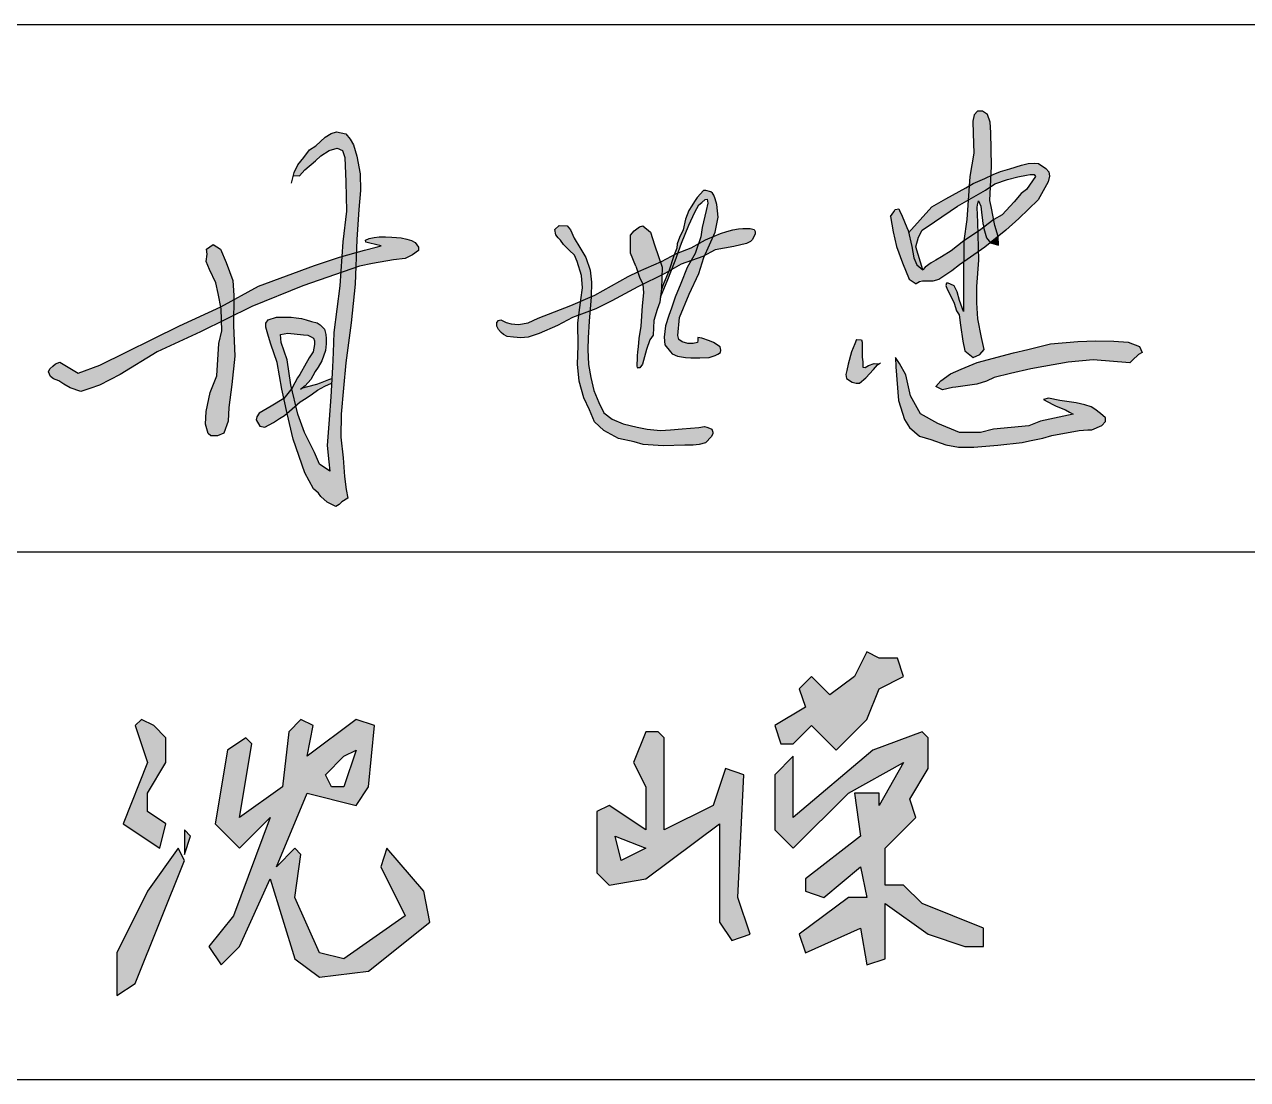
# Model space of a CAD drawing. Header units: millimetres. Extents: x 865974 to 875117, y 40174 to 44891.
# Drawn here: x 867589.59 to 867604.66, y 40213.08 to 40226.08 of the extents above; entities that cross this region are included whole.
import ezdxf

# ---------------------------------------------------------------- set-up
doc = ezdxf.new("R2010")
doc.units = ezdxf.units.MM
doc.header["$LTSCALE"] = 1000
doc.header["$MEASUREMENT"] = 0
doc.layers.add('HATCH', color=8, linetype='Continuous')

msp = doc.modelspace()

# ---------------------------------------------------------------- hatches: boundary and pattern name
at = {"linetype": 'Continuous'}
h = msp.add_hatch(color=256, dxfattribs=at)
h.paths.add_polyline_path([(867598.152, 40216.229), (867598.152, 40215.019), (867598.303, 40214.793), (867598.53, 40214.868), (867598.379, 40215.322), (867598.454, 40216.834), (867598.228, 40216.91), (867598.076, 40216.456), (867597.471, 40216.154), (867597.471, 40217.288), (867597.396, 40217.364), (867597.244, 40217.364), (867597.093, 40216.986), (867597.244, 40216.683), (867597.244, 40216.154), (867596.791, 40216.456), (867596.639, 40216.381), (867596.639, 40215.624), (867596.791, 40215.473), (867597.244, 40215.549)])
h.paths.add_polyline_path([(867597.244, 40215.927), (867596.942, 40215.776), (867596.866, 40216.078)], flags=16)
h.paths.add_polyline_path([(867599.967, 40217.515), (867600.118, 40217.893), (867600.421, 40218.044), (867600.345, 40218.271), (867600.118, 40218.271), (867599.967, 40218.347), (867599.816, 40218.044), (867599.513, 40217.818), (867599.286, 40218.044), (867599.135, 40217.893), (867599.211, 40217.666), (867598.833, 40217.439), (867598.908, 40217.213), (867599.059, 40217.213), (867599.286, 40217.439), (867599.589, 40217.137)])
h.paths.add_polyline_path([(867600.723, 40216.91), (867600.723, 40217.288), (867600.648, 40217.364), (867600.043, 40217.137), (867599.059, 40216.305), (867599.059, 40217.061), (867598.833, 40216.834), (867598.833, 40216.154), (867599.059, 40215.927), (867599.74, 40216.608), (867600.421, 40216.986), (867600.118, 40216.456), (867600.118, 40216.608), (867599.816, 40216.608), (867599.891, 40216.078), (867599.211, 40215.549), (867599.211, 40215.398), (867599.438, 40215.322), (867599.891, 40215.7), (867599.967, 40215.322), (867599.74, 40215.322), (867599.135, 40214.868), (867599.211, 40214.641), (867599.891, 40214.944), (867599.967, 40214.49), (867600.194, 40214.566), (867600.194, 40215.246), (867600.723, 40214.868), (867601.177, 40214.717), (867601.404, 40214.717), (867601.404, 40214.944), (867600.648, 40215.246), (867600.421, 40215.473), (867600.194, 40215.473), (867600.194, 40215.927), (867600.572, 40216.305), (867600.496, 40216.532)])
h = msp.add_hatch(color=256, dxfattribs=at)
h.paths.add_polyline_path([(867591.104, 40216.381), (867591.104, 40216.608), (867591.331, 40216.986), (867591.331, 40217.288), (867591.18, 40217.439), (867591.029, 40217.515), (867590.953, 40217.439), (867591.104, 40216.986), (867590.802, 40216.229), (867591.256, 40215.927), (867591.331, 40216.229)])
h.paths.add_polyline_path([(867591.634, 40216.078), (867591.558, 40216.154), (867591.558, 40215.851)])
h.paths.add_polyline_path([(867591.558, 40215.776), (867591.483, 40215.927), (867591.104, 40215.398), (867590.726, 40214.641), (867590.726, 40214.112), (867590.953, 40214.263)])
h.paths.add_polyline_path([(867593.071, 40216.608), (867593.676, 40216.456), (867593.827, 40216.683), (867593.903, 40217.439), (867593.676, 40217.515), (867593.071, 40217.061), (867593.146, 40217.439), (867592.995, 40217.515), (867592.844, 40217.364), (867592.768, 40216.683), (867592.239, 40216.305), (867592.39, 40217.213), (867592.314, 40217.288), (867592.088, 40217.137), (867591.936, 40216.229), (867592.239, 40215.927), (867592.617, 40216.305), (867592.163, 40215.095), (867591.861, 40214.717), (867592.012, 40214.49), (867592.239, 40214.717), (867592.617, 40215.549), (867592.919, 40214.566), (867593.222, 40214.339), (867593.827, 40214.414), (867594.583, 40215.019), (867594.508, 40215.398), (867594.054, 40215.927), (867593.978, 40215.7), (867594.281, 40215.095), (867593.524, 40214.566), (867593.222, 40214.641), (867592.919, 40215.322), (867592.995, 40215.851), (867592.919, 40215.927), (867592.693, 40215.7)])
h.paths.add_polyline_path([(867593.298, 40216.834), (867593.524, 40217.061), (867593.676, 40217.137), (867593.524, 40216.683), (867593.373, 40216.683)], flags=16)
at = {"layer": 'HATCH'}
for points in [[(867601.498, 40224.746), (867601.487, 40224.876), (867601.456, 40224.967), (867601.393, 40225.009), (867601.333, 40225.009), (867601.291, 40224.963), (867601.273, 40224.886), (867601.28, 40224.736), (867601.287, 40224.494), (867601.238, 40224.203), (867601.23, 40224.092), (867601.277, 40224.119), (867601.421, 40224.178), (867601.499, 40224.215), (867601.505, 40224.332)], [(867593.706, 40223.797), (867593.727, 40224.032), (867593.725, 40224.238), (867593.684, 40224.457), (867593.642, 40224.593), (867593.602, 40224.663), (867593.546, 40224.732), (867593.433, 40224.753), (867593.369, 40224.735), (867593.294, 40224.689), (867593.179, 40224.583), (867593.102, 40224.532), (867593.03, 40224.438), (867592.955, 40224.35), (867592.912, 40224.254), (867592.904, 40224.219), (867592.978, 40224.212), (867593.042, 40224.286), (867593.173, 40224.397), (867593.241, 40224.458), (867593.342, 40224.525), (867593.44, 40224.552), (867593.507, 40224.525), (867593.534, 40224.438), (867593.547, 40224.138), (867593.554, 40223.777), (867593.51, 40223.399), (867593.498, 40223.218), (867593.676, 40223.269), (867593.682, 40223.428)], [(867602.212, 40224.263), (867602.173, 40224.305), (867602.085, 40224.363), (867602.033, 40224.368), (867601.956, 40224.365), (867601.875, 40224.343), (867601.729, 40224.299), (867601.615, 40224.267), (867601.526, 40224.228), (867601.499, 40224.215), (867601.492, 40224.078), (867601.546, 40224.113), (867601.701, 40224.166), (867601.827, 40224.2), (867601.935, 40224.222), (867601.981, 40224.231), (867602.03, 40224.229), (867602.047, 40224.204), (867601.936, 40224.044), (867601.869, 40223.994), (867601.782, 40223.891), (867601.634, 40223.733), (867601.533, 40223.673), (867601.547, 40223.602), (867601.585, 40223.464), (867601.68, 40223.542), (867601.839, 40223.687), (867602.079, 40223.916), (867602.203, 40224.139), (867602.219, 40224.209)], [(867601.499, 40224.215), (867601.421, 40224.178), (867601.277, 40224.119), (867601.23, 40224.092), (867601.217, 40223.915), (867601.429, 40224.037), (867601.492, 40224.078)], [(867597.776, 40223.604), (867597.849, 40223.765), (867597.898, 40223.855), (867597.934, 40223.886), (867597.976, 40223.922), (867598.001, 40223.926), (867598.009, 40223.878), (867597.99, 40223.784), (867597.938, 40223.578), (867597.924, 40223.462), (867597.894, 40223.375), (867597.908, 40223.383), (867597.978, 40223.423), (867598.075, 40223.464), (867598.099, 40223.517), (867598.136, 40223.702), (867598.12, 40223.858), (867598.101, 40223.93), (867598.084, 40223.974), (867598.066, 40224), (867598.046, 40224.015), (867597.985, 40224.032), (867597.954, 40224.032), (867597.877, 40223.944), (867597.845, 40223.895), (867597.812, 40223.842), (867597.774, 40223.784), (867597.733, 40223.677), (867597.703, 40223.547), (867597.66, 40223.453), (867597.63, 40223.377), (867597.625, 40223.32), (867597.593, 40223.241), (867597.621, 40223.256), (867597.64, 40223.263), (867597.683, 40223.385)], [(867600.803, 40223.646), (867601.086, 40223.84), (867601.217, 40223.915), (867601.23, 40224.092), (867601.187, 40224.067), (867600.942, 40223.928), (867600.767, 40223.831), (867600.482, 40223.511), (867600.521, 40223.343), (867600.549, 40223.202), (867600.583, 40223.116), (867600.66, 40223.055), (867600.572, 40223.34), (867600.605, 40223.456), (867600.65, 40223.545)], [(867601.492, 40224.078), (867601.429, 40224.037), (867601.217, 40223.915), (867601.2, 40223.676), (867601.164, 40223.413), (867601.338, 40223.53), (867601.334, 40223.642), (867601.329, 40223.824), (867601.331, 40223.857), (867601.346, 40223.904), (867601.374, 40223.839), (867601.387, 40223.728), (867601.389, 40223.698), (867601.396, 40223.625), (867601.411, 40223.583), (867601.533, 40223.673), (867601.501, 40223.834), (867601.484, 40223.911)], [(867600.476, 40223.54), (867600.46, 40223.578), (867600.405, 40223.714), (867600.369, 40223.784), (867600.361, 40223.807), (867600.318, 40223.799), (867600.302, 40223.768), (867600.26, 40223.71), (867600.292, 40223.522), (867600.335, 40223.341), (867600.407, 40223.142), (867600.488, 40222.94), (867600.575, 40222.883), (867600.617, 40222.908), (867600.653, 40222.914), (867600.678, 40222.915), (867600.729, 40222.915), (867600.783, 40222.916), (867600.855, 40222.936), (867601.016, 40223.041), (867601.11, 40223.118), (867601.163, 40223.154), (867601.164, 40223.413), (867601.006, 40223.29), (867600.887, 40223.216), (867600.817, 40223.173), (867600.761, 40223.142), (867600.687, 40223.089), (867600.66, 40223.055), (867600.583, 40223.116), (867600.549, 40223.202), (867600.521, 40223.343)], [(867601.547, 40223.602), (867601.533, 40223.673), (867601.533, 40223.673), (867601.411, 40223.583), (867601.409, 40223.563), (867601.442, 40223.448), (867601.491, 40223.388), (867601.585, 40223.464)], [(867596.559, 40223.049), (867596.507, 40223.207), (867596.433, 40223.328), (867596.363, 40223.443), (867596.316, 40223.547), (867596.274, 40223.596), (867596.178, 40223.6), (867596.125, 40223.551), (867596.135, 40223.485), (867596.165, 40223.451), (867596.193, 40223.421), (867596.23, 40223.368), (867596.3, 40223.297), (867596.366, 40223.234), (867596.397, 40223.159), (867596.451, 40222.983), (867596.464, 40222.831), (867596.444, 40222.687), (867596.442, 40222.667), (867596.569, 40222.721), (867596.574, 40222.901)], [(867597.353, 40223.363), (867597.301, 40223.519), (867597.209, 40223.595), (867597.165, 40223.583), (867597.101, 40223.535), (867597.057, 40223.483), (867597.057, 40223.399), (867597.057, 40223.259), (867597.121, 40223.098), (867597.144, 40223.031), (867597.154, 40223.036), (867597.424, 40223.15)], [(867598.486, 40223.378), (867598.534, 40223.403), (867598.555, 40223.425), (867598.577, 40223.46), (867598.592, 40223.498), (867598.591, 40223.526), (867598.588, 40223.537), (867598.578, 40223.55), (867598.531, 40223.566), (867598.438, 40223.566), (867598.388, 40223.559), (867598.318, 40223.546), (867598.241, 40223.529), (867598.165, 40223.503), (867598.088, 40223.469), (867598.075, 40223.464), (867597.973, 40223.232), (867598.1, 40223.3), (867598.328, 40223.343)], [(867601.338, 40223.53), (867601.164, 40223.413), (867601.163, 40223.154), (867601.345, 40223.279)], [(867601.442, 40223.448), (867601.409, 40223.563), (867601.411, 40223.583), (867601.355, 40223.541), (867601.338, 40223.53), (867601.345, 40223.279), (867601.422, 40223.332), (867601.491, 40223.388)], [(867592.156, 40222.922), (867592.072, 40223.143), (867592.002, 40223.31), (867591.914, 40223.367), (867591.832, 40223.311), (867591.838, 40223.247), (867591.826, 40223.159), (867591.869, 40223.06), (867591.944, 40222.895), (867591.973, 40222.762), (867592.008, 40222.598), (867592.168, 40222.686), (867592.169, 40222.737)], [(867594.369, 40223.241), (867594.443, 40223.292), (867594.445, 40223.336), (867594.402, 40223.393), (867594.356, 40223.416), (867594.298, 40223.431), (867594.23, 40223.447), (867594.115, 40223.459), (867594.035, 40223.463), (867593.958, 40223.463), (867593.898, 40223.453), (867593.837, 40223.441), (867593.789, 40223.42), (867593.793, 40223.395), (867593.845, 40223.383), (867593.913, 40223.367), (867593.983, 40223.352), (867593.921, 40223.334), (867593.779, 40223.299), (867593.676, 40223.269), (867593.669, 40223.085), (867593.715, 40223.101), (867593.878, 40223.134), (867594.136, 40223.177), (867594.278, 40223.194)], [(867597.852, 40223.254), (867597.894, 40223.375), (867597.804, 40223.326), (867597.64, 40223.263), (867597.605, 40223.165), (867597.563, 40223.058), (867597.682, 40223.126), (867597.802, 40223.168)], [(867598.075, 40223.464), (867597.978, 40223.423), (867597.908, 40223.383), (867597.894, 40223.375), (867597.852, 40223.254), (867597.802, 40223.168), (867597.949, 40223.22), (867597.973, 40223.232)], [(867601.585, 40223.464), (867601.491, 40223.388), (867601.589, 40223.357)], [(867593.017, 40222.859), (867593.485, 40223.021), (867593.498, 40223.218), (867593.469, 40223.21), (867593.162, 40223.109), (867592.473, 40222.855), (867592.168, 40222.686), (867592.165, 40222.492), (867592.388, 40222.603)], [(867593.676, 40223.269), (867593.498, 40223.218), (867593.485, 40223.021), (867593.669, 40223.085)], [(867597.593, 40223.241), (867597.437, 40223.156), (867597.424, 40223.15), (867597.445, 40223.089), (867597.442, 40222.992), (867597.479, 40223.01), (867597.53, 40223.039)], [(867597.896, 40223.009), (867597.961, 40223.205), (867597.973, 40223.232), (867597.949, 40223.22), (867597.802, 40223.168), (867597.754, 40223.085), (867597.676, 40222.886), (867597.605, 40222.717), (867597.561, 40222.581), (867597.526, 40222.493), (867597.487, 40222.366), (867597.471, 40222.224), (867597.48, 40222.129), (867597.548, 40222.043), (867597.568, 40222.018), (867597.636, 40221.991), (867597.735, 40221.974), (867597.801, 40221.972), (867597.909, 40221.972), (867598.027, 40221.976), (867598.098, 40221.999), (867598.133, 40222.015), (867598.163, 40222.035), (867598.168, 40222.066), (867598.16, 40222.104), (867598.078, 40222.16), (867598.029, 40222.179), (867597.935, 40222.213), (867597.884, 40222.221), (867597.884, 40222.183), (867597.881, 40222.158), (867597.829, 40222.145), (867597.761, 40222.148), (867597.691, 40222.166), (867597.653, 40222.196), (867597.637, 40222.247), (867597.661, 40222.467), (867597.779, 40222.753)], [(867597.64, 40223.263), (867597.621, 40223.256), (867597.593, 40223.241), (867597.53, 40223.039), (867597.563, 40223.058), (867597.605, 40223.165)], [(867601.348, 40223.173), (867601.345, 40223.279), (867601.163, 40223.154), (867601.161, 40222.887), (867601.16, 40222.673), (867601.161, 40222.543), (867601.109, 40222.676), (867601.08, 40222.783), (867601.045, 40222.859), (867600.997, 40222.878), (867600.97, 40222.89), (867600.949, 40222.892), (867600.941, 40222.863), (867600.957, 40222.817), (867601.016, 40222.705), (867601.043, 40222.645), (867601.073, 40222.551), (867601.107, 40222.5), (867601.123, 40222.374), (867601.151, 40222.174), (867601.174, 40222.058), (867601.279, 40221.973), (867601.36, 40222.01), (867601.415, 40222.074), (867601.38, 40222.22), (867601.334, 40222.449), (867601.323, 40222.648), (867601.323, 40222.85)], [(867592.955, 40221.275), (867592.931, 40221.38), (867592.855, 40221.314), (867592.823, 40221.286), (867592.823, 40221.285), (867592.898, 40220.967), (867593.042, 40220.555), (867593.151, 40220.356), (867593.213, 40220.302), (867593.239, 40220.261), (867593.316, 40220.193), (867593.426, 40220.137), (867593.464, 40220.163), (867593.499, 40220.195), (867593.572, 40220.24), (867593.55, 40220.35), (867593.533, 40220.51), (867593.514, 40220.738), (867593.486, 40220.991), (867593.489, 40221.276), (867593.518, 40221.598), (867593.546, 40221.907), (867593.615, 40222.401), (867593.661, 40222.877), (867593.669, 40223.085), (867593.485, 40223.021), (867593.473, 40222.859), (867593.399, 40222.282), (867593.392, 40222.038), (867593.382, 40221.856), (867593.362, 40221.491), (867593.342, 40221.212), (867593.319, 40220.891), (867593.338, 40220.69), (867593.352, 40220.572), (867593.225, 40220.662), (867593.16, 40220.803), (867593.04, 40221.051)], [(867597.445, 40223.089), (867597.424, 40223.15), (867597.154, 40223.036), (867597.144, 40223.031), (867597.166, 40222.965), (867597.209, 40222.878), (867597.442, 40222.992)], [(867597.563, 40223.058), (867597.53, 40223.039), (867597.457, 40222.875), (867597.436, 40222.811), (867597.425, 40222.717), (867597.507, 40222.917)], [(867597.146, 40222.847), (867597.209, 40222.878), (867597.166, 40222.965), (867597.144, 40223.031), (867597.027, 40222.974), (867596.615, 40222.741), (867596.569, 40222.721), (867596.557, 40222.549), (867596.628, 40222.576), (867596.825, 40222.673)], [(867597.438, 40222.826), (867597.442, 40222.992), (867597.209, 40222.878), (867597.215, 40222.77), (867597.2, 40222.612), (867597.185, 40222.359), (867597.16, 40222.208), (867597.152, 40222.105), (867597.141, 40222.046), (867597.139, 40221.996), (867597.139, 40221.951), (867597.133, 40221.895), (867597.134, 40221.866), (867597.138, 40221.853), (867597.146, 40221.847), (867597.172, 40221.848), (867597.202, 40221.892), (867597.251, 40222.072), (867597.293, 40222.193), (867597.333, 40222.249), (867597.345, 40222.429), (867597.385, 40222.565), (867597.417, 40222.657)], [(867591.224, 40222.044), (867591.756, 40222.289), (867592.017, 40222.419), (867592.013, 40222.574), (867592.008, 40222.598), (867591.497, 40222.366), (867590.517, 40221.882), (867590.249, 40221.78), (867590.025, 40221.917), (867589.972, 40221.895), (867589.937, 40221.868), (867589.902, 40221.833), (867589.883, 40221.796), (867589.908, 40221.742), (867589.947, 40221.712), (867590.013, 40221.685), (867590.073, 40221.646), (867590.149, 40221.602), (867590.283, 40221.555), (867590.395, 40221.592), (867590.514, 40221.635), (867590.768, 40221.767)], [(867592.168, 40222.686), (867592.008, 40222.598), (867592.013, 40222.574), (867592.017, 40222.419), (867592.165, 40222.492)], [(867596.339, 40222.467), (867596.418, 40222.497), (867596.442, 40222.667), (867596.321, 40222.616), (867595.918, 40222.461), (867595.794, 40222.402), (867595.676, 40222.381), (867595.584, 40222.39), (867595.523, 40222.407), (867595.457, 40222.44), (867595.43, 40222.43), (867595.41, 40222.405), (867595.407, 40222.362), (867595.431, 40222.32), (867595.461, 40222.283), (867595.491, 40222.256), (867595.536, 40222.234), (867595.614, 40222.224), (867595.705, 40222.218), (867595.793, 40222.224), (867595.929, 40222.272), (867596.156, 40222.367)], [(867596.569, 40222.721), (867596.442, 40222.667), (867596.418, 40222.497), (867596.557, 40222.549)], [(867592.178, 40221.992), (867592.162, 40222.367), (867592.165, 40222.492), (867592.017, 40222.419), (867592.02, 40222.304), (867591.982, 40222.145), (867591.957, 40221.748), (867591.878, 40221.543), (867591.826, 40221.31), (867591.817, 40221.153), (867591.851, 40221.04), (867591.883, 40221.008), (867591.968, 40221.008), (867592.043, 40221.044), (867592.099, 40221.189), (867592.104, 40221.358), (867592.144, 40221.642)], [(867593.231, 40222.379), (867593.193, 40222.403), (867593.123, 40222.419), (867593.059, 40222.44), (867593.001, 40222.453), (867592.937, 40222.463), (867592.876, 40222.47), (867592.779, 40222.47), (867592.694, 40222.47), (867592.59, 40222.44), (867592.563, 40222.399), (867592.563, 40222.349), (867592.593, 40222.234), (867592.624, 40222.14), (867592.701, 40221.914), (867592.758, 40221.584), (867592.783, 40221.468), (867592.881, 40221.592), (867592.871, 40221.636), (867592.825, 40221.947), (867592.751, 40222.158), (867592.742, 40222.258), (867592.834, 40222.273), (867593.025, 40222.255), (867593.079, 40222.249), (867593.12, 40222.229), (867593.151, 40222.214), (867593.162, 40222.179), (867593.162, 40222.136), (867593.144, 40222.043), (867593.097, 40221.969), (867593.04, 40221.869), (867593.001, 40221.804), (867592.979, 40221.767), (867592.951, 40221.723), (867592.918, 40221.662), (867592.881, 40221.592), (867592.931, 40221.38), (867592.986, 40221.427), (867593.057, 40221.475), (867593.138, 40221.525), (867593.199, 40221.571), (867593.29, 40221.621), (867593.371, 40221.658), (867593.374, 40221.714), (867593.338, 40221.703), (867593.236, 40221.664), (867593.192, 40221.647), (867593.081, 40221.616), (867593.016, 40221.602), (867593.045, 40221.624), (867593.116, 40221.705), (867593.143, 40221.749), (867593.17, 40221.803), (867593.207, 40221.857), (867593.254, 40221.934), (867593.298, 40222.059), (867593.305, 40222.143), (867593.305, 40222.207), (867593.301, 40222.258), (867593.285, 40222.322)], [(867596.531, 40222.075), (867596.533, 40222.216), (867596.548, 40222.422), (867596.557, 40222.549), (867596.418, 40222.497), (867596.405, 40222.402), (867596.411, 40222.118), (867596.401, 40221.894), (867596.422, 40221.684), (867596.479, 40221.477), (867596.549, 40221.328), (867596.614, 40221.181), (867596.727, 40221.075), (867596.908, 40220.978), (867597.101, 40220.937), (867597.213, 40220.902), (867597.457, 40220.887), (867597.724, 40220.894), (867597.828, 40220.895), (867597.903, 40220.901), (867597.981, 40220.924), (867598.053, 40221), (867598.071, 40221.037), (867598.071, 40221.053), (867598.059, 40221.091), (867598.031, 40221.105), (867597.995, 40221.117), (867597.967, 40221.123), (867597.896, 40221.11), (867597.692, 40221.096), (867597.549, 40221.084), (867597.427, 40221.073), (867597.261, 40221.092), (867597.138, 40221.118), (867596.966, 40221.159), (867596.828, 40221.215), (867596.727, 40221.292), (867596.667, 40221.419), (867596.604, 40221.566), (867596.567, 40221.73), (867596.537, 40221.89)], [(867600.05, 40221.825), (867600.1, 40221.886), (867600.118, 40221.897), (867600.06, 40221.901), (867599.987, 40221.876), (867599.947, 40221.851), (867599.919, 40221.856), (867599.917, 40221.883), (867599.917, 40221.921), (867599.912, 40221.979), (867599.912, 40222.021), (867599.912, 40222.081), (867599.909, 40222.117), (867599.909, 40222.162), (867599.904, 40222.192), (867599.839, 40222.197), (867599.819, 40222.144), (867599.781, 40222.044), (867599.736, 40221.893), (867599.721, 40221.813), (867599.711, 40221.765), (867599.718, 40221.715), (867599.786, 40221.672), (867599.836, 40221.657), (867599.877, 40221.66), (867599.957, 40221.723)], [(867601.739, 40221.778), (867601.988, 40221.834), (867602.151, 40221.865), (867602.45, 40221.916), (867602.755, 40221.946), (867603.208, 40221.908), (867603.241, 40221.941), (867603.315, 40222.01), (867603.361, 40222.038), (867603.328, 40222.109), (867603.188, 40222.162), (867603.012, 40222.175), (867602.791, 40222.18), (867602.567, 40222.173), (867602.233, 40222.142), (867601.95, 40222.073), (867601.777, 40222.03), (867601.326, 40221.913), (867601.13, 40221.829), (867600.998, 40221.773), (867600.881, 40221.689), (867600.818, 40221.618), (867600.902, 40221.577), (867601.024, 40221.605), (867601.065, 40221.608), (867601.21, 40221.628), (867601.322, 40221.646), (867601.441, 40221.681), (867601.538, 40221.727)], [(867600.448, 40221.762), (867600.372, 40221.902), (867600.321, 40221.976), (867600.324, 40221.858), (867600.359, 40221.446), (867600.434, 40221.21), (867600.495, 40221.112), (867600.615, 40221.007), (867600.756, 40220.966), (867600.941, 40220.898), (867601.096, 40220.871), (867601.286, 40220.869), (867601.582, 40220.894), (867601.883, 40220.928), (867601.972, 40220.948), (867602.135, 40220.982), (867602.248, 40221.012), (867602.584, 40221.075), (867602.691, 40221.083), (867602.741, 40221.083), (867602.862, 40221.136), (867602.908, 40221.184), (867602.91, 40221.232), (867602.848, 40221.283), (867602.777, 40221.337), (867602.731, 40221.365), (867602.654, 40221.392), (867602.547, 40221.414), (867602.348, 40221.446), (867602.205, 40221.472), (867602.145, 40221.458), (867602.259, 40221.394), (867602.303, 40221.375), (867602.416, 40221.329), (867602.465, 40221.299), (867602.509, 40221.277), (867602.109, 40221.19), (867601.963, 40221.131), (867601.529, 40221.091), (867601.367, 40221.052), (867601.11, 40221.052), (867600.842, 40221.162), (867600.629, 40221.281), (867600.507, 40221.502)], [(867592.881, 40221.592), (867592.783, 40221.468), (867592.823, 40221.286), (867592.855, 40221.314), (867592.931, 40221.38)], [(867592.823, 40221.286), (867592.783, 40221.468), (867592.627, 40221.373), (867592.479, 40221.288), (867592.451, 40221.243), (867592.442, 40221.206), (867592.488, 40221.128), (867592.549, 40221.117), (867592.657, 40221.175), (867592.731, 40221.221), (867592.792, 40221.26)]]:
    msp.add_hatch(color=256, dxfattribs=at).paths.add_polyline_path(points)

# ---------------------------------------------------------------- linework, layer by layer
for p, q in [((867571.988, 40226.078), (867681.988, 40226.078)), ((867571.988, 40219.578), (867626.988, 40219.578)), ((867571.988, 40213.078), (867626.988, 40213.078))]:
    msp.add_line(p, q)
for points in [[(867601.409, 40223.563), (867601.442, 40223.448), (867601.491, 40223.388), (867601.589, 40223.357), (867601.585, 40223.464), (867601.547, 40223.602), (867601.501, 40223.834), (867601.484, 40223.911), (867601.505, 40224.332), (867601.498, 40224.746), (867601.487, 40224.876), (867601.456, 40224.967), (867601.393, 40225.009), (867601.333, 40225.009), (867601.291, 40224.963), (867601.273, 40224.886), (867601.28, 40224.736), (867601.287, 40224.494), (867601.238, 40224.203), (867601.2, 40223.676), (867601.164, 40223.413), (867601.161, 40222.887), (867601.16, 40222.673), (867601.161, 40222.543), (867601.109, 40222.676), (867601.08, 40222.783), (867601.045, 40222.859)], [(867592.88, 40224.121), (867592.912, 40224.254), (867592.955, 40224.35), (867593.03, 40224.438), (867593.102, 40224.532), (867593.179, 40224.583), (867593.294, 40224.689), (867593.369, 40224.735), (867593.433, 40224.753), (867593.546, 40224.732), (867593.602, 40224.663), (867593.642, 40224.593), (867593.684, 40224.457), (867593.725, 40224.238), (867593.727, 40224.032), (867593.706, 40223.797), (867593.682, 40223.428), (867593.661, 40222.877), (867593.615, 40222.401), (867593.546, 40221.907), (867593.518, 40221.598), (867593.489, 40221.276), (867593.486, 40220.991), (867593.514, 40220.738), (867593.533, 40220.51), (867593.55, 40220.35), (867593.572, 40220.24), (867593.499, 40220.195), (867593.464, 40220.163), (867593.426, 40220.137), (867593.316, 40220.193), (867593.239, 40220.261), (867593.213, 40220.302), (867593.151, 40220.356), (867593.042, 40220.555), (867592.898, 40220.967), (867592.823, 40221.285), (867592.758, 40221.584), (867592.701, 40221.914), (867592.624, 40222.14), (867592.593, 40222.234), (867592.563, 40222.349), (867592.563, 40222.399), (867592.59, 40222.44), (867592.59, 40222.44), (867592.694, 40222.47), (867592.779, 40222.47), (867592.779, 40222.47), (867592.876, 40222.47), (867592.937, 40222.463), (867593.001, 40222.453), (867593.059, 40222.44), (867593.123, 40222.419), (867593.193, 40222.403), (867593.231, 40222.379), (867593.285, 40222.322), (867593.301, 40222.258), (867593.305, 40222.207), (867593.305, 40222.143), (867593.298, 40222.059), (867593.254, 40221.934), (867593.207, 40221.857), (867593.17, 40221.803), (867593.143, 40221.749), (867593.116, 40221.705), (867593.116, 40221.705), (867593.045, 40221.624), (867592.988, 40221.58)], [(867592.904, 40224.219), (867592.978, 40224.212), (867592.978, 40224.212), (867593.042, 40224.286), (867593.173, 40224.397), (867593.241, 40224.458), (867593.342, 40224.525), (867593.44, 40224.552), (867593.44, 40224.552), (867593.507, 40224.525), (867593.534, 40224.438), (867593.547, 40224.138), (867593.554, 40223.777), (867593.51, 40223.399), (867593.473, 40222.859), (867593.399, 40222.282), (867593.392, 40222.038), (867593.382, 40221.856), (867593.362, 40221.491), (867593.342, 40221.212), (867593.319, 40220.891), (867593.338, 40220.69), (867593.352, 40220.572), (867593.352, 40220.572), (867593.225, 40220.662), (867593.16, 40220.803), (867593.04, 40221.051), (867592.955, 40221.275), (867592.871, 40221.636), (867592.825, 40221.947), (867592.751, 40222.158), (867592.742, 40222.258), (867592.742, 40222.258), (867592.834, 40222.273), (867593.025, 40222.255), (867593.025, 40222.255), (867593.079, 40222.249), (867593.12, 40222.229), (867593.151, 40222.214), (867593.162, 40222.179), (867593.162, 40222.136), (867593.144, 40222.043), (867593.097, 40221.969), (867593.04, 40221.869), (867593.001, 40221.804), (867592.979, 40221.767), (867592.951, 40221.723), (867592.918, 40221.662), (867592.881, 40221.592), (867592.783, 40221.468), (867592.627, 40221.373), (867592.479, 40221.288), (867592.451, 40221.243), (867592.442, 40221.206), (867592.488, 40221.128), (867592.549, 40221.117), (867592.657, 40221.175), (867592.731, 40221.221), (867592.792, 40221.26), (867592.855, 40221.314), (867592.986, 40221.427), (867593.057, 40221.475), (867593.138, 40221.525), (867593.199, 40221.571), (867593.29, 40221.621), (867593.371, 40221.658)], [(867600.482, 40223.511), (867600.767, 40223.831), (867600.942, 40223.928), (867601.187, 40224.067), (867601.277, 40224.119), (867601.421, 40224.178), (867601.526, 40224.228), (867601.615, 40224.267), (867601.729, 40224.299), (867601.875, 40224.343), (867601.956, 40224.365), (867602.033, 40224.368), (867602.085, 40224.363), (867602.173, 40224.305), (867602.212, 40224.263), (867602.219, 40224.209), (867602.203, 40224.139), (867602.079, 40223.916), (867601.839, 40223.687), (867601.68, 40223.542), (867601.422, 40223.332), (867601.11, 40223.118), (867601.016, 40223.041), (867600.855, 40222.936), (867600.783, 40222.916), (867600.729, 40222.915), (867600.678, 40222.915), (867600.653, 40222.914), (867600.617, 40222.908), (867600.575, 40222.883)], [(867600.26, 40223.71), (867600.302, 40223.768), (867600.318, 40223.799), (867600.318, 40223.799), (867600.361, 40223.807), (867600.369, 40223.784), (867600.405, 40223.714), (867600.46, 40223.578), (867600.476, 40223.54), (867600.521, 40223.343), (867600.549, 40223.202), (867600.583, 40223.116), (867600.66, 40223.055), (867600.572, 40223.34), (867600.605, 40223.456), (867600.65, 40223.545), (867600.803, 40223.646), (867601.086, 40223.84), (867601.429, 40224.037), (867601.546, 40224.113), (867601.701, 40224.166), (867601.827, 40224.2), (867601.935, 40224.222), (867601.981, 40224.231), (867602.03, 40224.229), (867602.047, 40224.204), (867601.936, 40224.044), (867601.869, 40223.994), (867601.782, 40223.891), (867601.634, 40223.733), (867601.533, 40223.673), (867601.355, 40223.541), (867601.164, 40223.413), (867601.006, 40223.29), (867600.887, 40223.216), (867600.817, 40223.173), (867600.761, 40223.142), (867600.687, 40223.089), (867600.66, 40223.055)], [(867597.425, 40222.717), (867597.507, 40222.917), (867597.605, 40223.165), (867597.683, 40223.385), (867597.776, 40223.604), (867597.849, 40223.765), (867597.898, 40223.855), (867597.934, 40223.886), (867597.976, 40223.922), (867598.001, 40223.926), (867598.009, 40223.878), (867597.99, 40223.784), (867597.938, 40223.578), (867597.924, 40223.462), (867597.852, 40223.254), (867597.754, 40223.085), (867597.676, 40222.886), (867597.605, 40222.717), (867597.561, 40222.581), (867597.526, 40222.493), (867597.487, 40222.366), (867597.471, 40222.224), (867597.48, 40222.129), (867597.548, 40222.043), (867597.568, 40222.018), (867597.636, 40221.991), (867597.735, 40221.974), (867597.801, 40221.972), (867597.909, 40221.972), (867598.027, 40221.976), (867598.098, 40221.999), (867598.133, 40222.015), (867598.163, 40222.035), (867598.168, 40222.066), (867598.16, 40222.104), (867598.078, 40222.16), (867598.029, 40222.179), (867597.935, 40222.213), (867597.884, 40222.221), (867597.884, 40222.183), (867597.881, 40222.158), (867597.829, 40222.145), (867597.761, 40222.148), (867597.691, 40222.166), (867597.653, 40222.196), (867597.637, 40222.247), (867597.661, 40222.467), (867597.779, 40222.753), (867597.896, 40223.009), (867597.961, 40223.205), (867598.099, 40223.517), (867598.136, 40223.702), (867598.12, 40223.858), (867598.101, 40223.93), (867598.084, 40223.974), (867598.066, 40224), (867598.046, 40224.015), (867597.985, 40224.032), (867597.954, 40224.032), (867597.877, 40223.944), (867597.845, 40223.895), (867597.812, 40223.842), (867597.774, 40223.784), (867597.733, 40223.677), (867597.703, 40223.547), (867597.66, 40223.453), (867597.63, 40223.377), (867597.625, 40223.32)], [(867601.045, 40222.859), (867600.997, 40222.878), (867600.97, 40222.89), (867600.949, 40222.892), (867600.941, 40222.863), (867600.957, 40222.817), (867601.016, 40222.705), (867601.043, 40222.645), (867601.073, 40222.551), (867601.107, 40222.5), (867601.123, 40222.374), (867601.151, 40222.174), (867601.174, 40222.058), (867601.279, 40221.973), (867601.36, 40222.01), (867601.415, 40222.074), (867601.415, 40222.074), (867601.38, 40222.22), (867601.334, 40222.449), (867601.323, 40222.648), (867601.323, 40222.85), (867601.348, 40223.173), (867601.334, 40223.642), (867601.329, 40223.824), (867601.331, 40223.857), (867601.346, 40223.904), (867601.346, 40223.904), (867601.374, 40223.839), (867601.387, 40223.728), (867601.389, 40223.698), (867601.396, 40223.625), (867601.411, 40223.583), (867601.409, 40223.563)], [(867600.26, 40223.71), (867600.292, 40223.522), (867600.335, 40223.341), (867600.407, 40223.142), (867600.488, 40222.94), (867600.575, 40222.883)], [(867598.578, 40223.55), (867598.588, 40223.537), (867598.591, 40223.526), (867598.592, 40223.498), (867598.577, 40223.46), (867598.555, 40223.425), (867598.534, 40223.403), (867598.486, 40223.378), (867598.328, 40223.343), (867598.1, 40223.3), (867597.949, 40223.22), (867597.682, 40223.126), (867597.479, 40223.01), (867597.146, 40222.847), (867596.825, 40222.673), (867596.628, 40222.576), (867596.339, 40222.467), (867596.156, 40222.367), (867595.929, 40222.272), (867595.793, 40222.224), (867595.705, 40222.218), (867595.614, 40222.224), (867595.536, 40222.234), (867595.491, 40222.256), (867595.461, 40222.283), (867595.431, 40222.32), (867595.407, 40222.362), (867595.41, 40222.405), (867595.43, 40222.43), (867595.457, 40222.44)], [(867595.457, 40222.44), (867595.523, 40222.407), (867595.584, 40222.39), (867595.676, 40222.381), (867595.794, 40222.402), (867595.918, 40222.461), (867596.321, 40222.616), (867596.615, 40222.741), (867597.027, 40222.974), (867597.154, 40223.036), (867597.437, 40223.156), (867597.621, 40223.256), (867597.804, 40223.326), (867597.908, 40223.383), (867597.978, 40223.423), (867598.088, 40223.469), (867598.165, 40223.503), (867598.241, 40223.529), (867598.318, 40223.546), (867598.388, 40223.559), (867598.438, 40223.566), (867598.531, 40223.566), (867598.531, 40223.566), (867598.578, 40223.55)], [(867596.135, 40223.485), (867596.125, 40223.551), (867596.178, 40223.6), (867596.274, 40223.596), (867596.316, 40223.547), (867596.363, 40223.443), (867596.433, 40223.328), (867596.507, 40223.207), (867596.559, 40223.049), (867596.574, 40222.901), (867596.569, 40222.721), (867596.548, 40222.422), (867596.533, 40222.216), (867596.531, 40222.075), (867596.537, 40221.89), (867596.567, 40221.73), (867596.604, 40221.566), (867596.667, 40221.419), (867596.727, 40221.292), (867596.828, 40221.215), (867596.966, 40221.159), (867597.138, 40221.118), (867597.261, 40221.092), (867597.427, 40221.073), (867597.549, 40221.084), (867597.692, 40221.096), (867597.896, 40221.11), (867597.967, 40221.123), (867597.995, 40221.117), (867598.031, 40221.105), (867598.059, 40221.091), (867598.071, 40221.053), (867598.071, 40221.037), (867598.053, 40221), (867597.981, 40220.924), (867597.903, 40220.901), (867597.828, 40220.895), (867597.724, 40220.894), (867597.457, 40220.887), (867597.213, 40220.902), (867597.101, 40220.937), (867596.908, 40220.978), (867596.727, 40221.075), (867596.614, 40221.181), (867596.549, 40221.328), (867596.479, 40221.477), (867596.422, 40221.684), (867596.401, 40221.894), (867596.411, 40222.118), (867596.405, 40222.402), (867596.444, 40222.687), (867596.464, 40222.831), (867596.451, 40222.983), (867596.397, 40223.159), (867596.366, 40223.234), (867596.3, 40223.297), (867596.23, 40223.368), (867596.193, 40223.421), (867596.165, 40223.451), (867596.135, 40223.485)], [(867597.121, 40223.098), (867597.057, 40223.259), (867597.057, 40223.399), (867597.057, 40223.483), (867597.101, 40223.535), (867597.165, 40223.583), (867597.209, 40223.595), (867597.301, 40223.519), (867597.353, 40223.363), (867597.445, 40223.089), (867597.438, 40222.826), (867597.417, 40222.657), (867597.385, 40222.565), (867597.345, 40222.429), (867597.333, 40222.249), (867597.293, 40222.193), (867597.251, 40222.072), (867597.202, 40221.892), (867597.172, 40221.848), (867597.146, 40221.847)], [(867590.025, 40221.917), (867590.249, 40221.78), (867590.517, 40221.882), (867591.497, 40222.366), (867592.008, 40222.598), (867592.473, 40222.855), (867593.162, 40223.109), (867593.469, 40223.21), (867593.779, 40223.299), (867593.921, 40223.334), (867593.983, 40223.352), (867593.913, 40223.367), (867593.845, 40223.383), (867593.793, 40223.395), (867593.793, 40223.395), (867593.789, 40223.42), (867593.837, 40223.441), (867593.898, 40223.453), (867593.958, 40223.463), (867594.035, 40223.463), (867594.115, 40223.459), (867594.23, 40223.447), (867594.298, 40223.431), (867594.356, 40223.416), (867594.402, 40223.393), (867594.445, 40223.336), (867594.443, 40223.292), (867594.369, 40223.241), (867594.278, 40223.194), (867594.136, 40223.177), (867593.878, 40223.134), (867593.715, 40223.101), (867593.017, 40222.859), (867592.388, 40222.603), (867591.756, 40222.289), (867591.224, 40222.044), (867590.768, 40221.767), (867590.514, 40221.635), (867590.395, 40221.592), (867590.283, 40221.555), (867590.149, 40221.602), (867590.073, 40221.646), (867590.013, 40221.685), (867589.947, 40221.712), (867589.908, 40221.742), (867589.883, 40221.796), (867589.902, 40221.833), (867589.937, 40221.868), (867589.972, 40221.895), (867590.025, 40221.917)], [(867591.832, 40223.311), (867591.914, 40223.367), (867592.002, 40223.31), (867592.072, 40223.143), (867592.156, 40222.922), (867592.169, 40222.737), (867592.162, 40222.367), (867592.178, 40221.992), (867592.144, 40221.642), (867592.104, 40221.358), (867592.099, 40221.189), (867592.043, 40221.044), (867591.968, 40221.008), (867591.883, 40221.008), (867591.851, 40221.04), (867591.817, 40221.153), (867591.826, 40221.31), (867591.878, 40221.543), (867591.957, 40221.748), (867591.982, 40222.145), (867592.02, 40222.304), (867592.013, 40222.574), (867591.973, 40222.762), (867591.944, 40222.895), (867591.869, 40223.06), (867591.826, 40223.159), (867591.838, 40223.247), (867591.832, 40223.311)], [(867597.625, 40223.32), (867597.593, 40223.241), (867597.53, 40223.039), (867597.457, 40222.875), (867597.436, 40222.811)], [(867597.121, 40223.098), (867597.166, 40222.965), (867597.209, 40222.878), (867597.215, 40222.77), (867597.2, 40222.612), (867597.185, 40222.359), (867597.16, 40222.208), (867597.152, 40222.105), (867597.141, 40222.046), (867597.139, 40221.996), (867597.139, 40221.951), (867597.133, 40221.895), (867597.134, 40221.866)], [(867599.839, 40222.197), (867599.819, 40222.144), (867599.781, 40222.044), (867599.736, 40221.893), (867599.721, 40221.813), (867599.711, 40221.765), (867599.718, 40221.715), (867599.718, 40221.715), (867599.786, 40221.672), (867599.836, 40221.657), (867599.877, 40221.66), (867599.957, 40221.723), (867600.05, 40221.825), (867600.1, 40221.886), (867600.135, 40221.908)], [(867599.839, 40222.197), (867599.904, 40222.192), (867599.909, 40222.162), (867599.909, 40222.117), (867599.912, 40222.081), (867599.912, 40222.021), (867599.912, 40221.979), (867599.917, 40221.921), (867599.917, 40221.883), (867599.919, 40221.856), (867599.919, 40221.856), (867599.947, 40221.851), (867599.987, 40221.876), (867600.06, 40221.901), (867600.06, 40221.901), (867600.118, 40221.897)], [(867600.881, 40221.689), (867600.998, 40221.773), (867601.13, 40221.829), (867601.326, 40221.913), (867601.777, 40222.03), (867601.95, 40222.073), (867602.233, 40222.142), (867602.567, 40222.173), (867602.791, 40222.18), (867603.012, 40222.175), (867603.188, 40222.162), (867603.328, 40222.109), (867603.328, 40222.109), (867603.361, 40222.038), (867603.315, 40222.01), (867603.241, 40221.941), (867603.208, 40221.908), (867603.208, 40221.908), (867602.755, 40221.946), (867602.45, 40221.916), (867602.151, 40221.865), (867601.988, 40221.834), (867601.739, 40221.778), (867601.538, 40221.727), (867601.441, 40221.681), (867601.322, 40221.646), (867601.21, 40221.628), (867601.065, 40221.608), (867601.024, 40221.605), (867600.902, 40221.577), (867600.818, 40221.618), (867600.881, 40221.689), (867600.881, 40221.689)], [(867597.134, 40221.866), (867597.138, 40221.853), (867597.146, 40221.847)], [(867600.321, 40221.976), (867600.324, 40221.858), (867600.359, 40221.446), (867600.434, 40221.21), (867600.495, 40221.112), (867600.615, 40221.007), (867600.756, 40220.966), (867600.941, 40220.898), (867601.096, 40220.871), (867601.286, 40220.869), (867601.582, 40220.894), (867601.883, 40220.928), (867601.972, 40220.948), (867602.135, 40220.982), (867602.248, 40221.012), (867602.584, 40221.075), (867602.691, 40221.083), (867602.741, 40221.083), (867602.862, 40221.136), (867602.908, 40221.184), (867602.91, 40221.232), (867602.848, 40221.283), (867602.777, 40221.337), (867602.731, 40221.365), (867602.654, 40221.392), (867602.547, 40221.414), (867602.348, 40221.446), (867602.205, 40221.472), (867602.145, 40221.458), (867602.145, 40221.458), (867602.145, 40221.458), (867602.259, 40221.394), (867602.303, 40221.375), (867602.416, 40221.329), (867602.465, 40221.299), (867602.509, 40221.277), (867602.109, 40221.19), (867601.963, 40221.131), (867601.529, 40221.091), (867601.367, 40221.052), (867601.11, 40221.052), (867600.842, 40221.162), (867600.629, 40221.281), (867600.507, 40221.502), (867600.448, 40221.762), (867600.372, 40221.902), (867600.321, 40221.976)], [(867593.016, 40221.602), (867593.016, 40221.602), (867593.081, 40221.616), (867593.192, 40221.647), (867593.236, 40221.664), (867593.338, 40221.703), (867593.374, 40221.714)]]:
    msp.add_lwpolyline(points)
at = {"linetype": 'Continuous', "elevation": 2318108.623}
for points in [[(867600.118, 40218.271), (867599.967, 40218.347), (867599.816, 40218.044), (867599.513, 40217.818), (867599.286, 40218.044), (867599.135, 40217.893), (867599.211, 40217.666), (867598.833, 40217.439), (867598.908, 40217.213), (867599.059, 40217.213), (867599.286, 40217.439), (867599.589, 40217.137), (867599.967, 40217.515), (867600.118, 40217.893), (867600.421, 40218.044), (867600.345, 40218.271), (867600.118, 40218.271)], [(867591.18, 40217.439), (867591.029, 40217.515), (867590.953, 40217.439), (867591.104, 40216.986), (867590.802, 40216.229), (867591.256, 40215.927), (867591.331, 40216.229), (867591.104, 40216.381), (867591.104, 40216.608), (867591.331, 40216.986), (867591.331, 40217.288), (867591.18, 40217.439)], [(867593.146, 40217.439), (867592.995, 40217.515), (867592.844, 40217.364), (867592.768, 40216.683), (867592.239, 40216.305), (867592.39, 40217.213), (867592.314, 40217.288), (867592.088, 40217.137), (867591.936, 40216.229), (867592.239, 40215.927), (867592.617, 40216.305), (867592.163, 40215.095), (867591.861, 40214.717), (867592.012, 40214.49), (867592.239, 40214.717), (867592.617, 40215.549), (867592.919, 40214.566), (867593.222, 40214.339), (867593.827, 40214.414), (867594.583, 40215.019), (867594.508, 40215.398), (867594.054, 40215.927), (867593.978, 40215.7), (867594.281, 40215.095), (867593.524, 40214.566), (867593.222, 40214.641), (867592.919, 40215.322), (867592.995, 40215.851), (867592.919, 40215.927), (867592.693, 40215.7), (867593.071, 40216.608), (867593.676, 40216.456), (867593.827, 40216.683), (867593.903, 40217.439), (867593.676, 40217.515), (867593.071, 40217.061), (867593.146, 40217.439)], [(867597.471, 40217.288), (867597.396, 40217.364), (867597.244, 40217.364), (867597.093, 40216.986), (867597.244, 40216.683), (867597.244, 40216.154), (867596.791, 40216.456), (867596.639, 40216.381), (867596.639, 40215.624), (867596.791, 40215.473), (867597.244, 40215.549), (867598.152, 40216.229), (867598.152, 40215.019), (867598.303, 40214.793), (867598.53, 40214.868), (867598.379, 40215.322), (867598.454, 40216.834), (867598.228, 40216.91), (867598.076, 40216.456), (867597.471, 40216.154), (867597.471, 40217.288)], [(867600.723, 40217.288), (867600.648, 40217.364), (867600.043, 40217.137), (867599.059, 40216.305), (867599.059, 40217.061), (867598.833, 40216.834), (867598.833, 40216.154), (867599.059, 40215.927), (867599.74, 40216.608), (867600.421, 40216.986), (867600.118, 40216.456), (867600.118, 40216.608), (867599.816, 40216.608), (867599.891, 40216.078), (867599.211, 40215.549), (867599.211, 40215.398), (867599.438, 40215.322), (867599.891, 40215.7), (867599.967, 40215.322), (867599.74, 40215.322), (867599.135, 40214.868), (867599.211, 40214.641), (867599.891, 40214.944), (867599.967, 40214.49), (867600.194, 40214.566), (867600.194, 40215.246), (867600.723, 40214.868), (867601.177, 40214.717), (867601.404, 40214.717), (867601.404, 40214.944), (867600.648, 40215.246), (867600.421, 40215.473), (867600.194, 40215.473), (867600.194, 40215.927), (867600.572, 40216.305), (867600.496, 40216.532), (867600.723, 40216.91), (867600.723, 40217.288)], [(867593.524, 40217.061), (867593.676, 40217.137), (867593.524, 40216.683), (867593.373, 40216.683), (867593.298, 40216.834), (867593.524, 40217.061)], [(867591.634, 40216.078), (867591.558, 40216.154), (867591.558, 40215.851), (867591.634, 40216.078)], [(867596.866, 40216.078), (867597.244, 40215.927), (867596.942, 40215.776), (867596.866, 40216.078)], [(867591.558, 40215.776), (867591.483, 40215.927), (867591.104, 40215.398), (867590.726, 40214.641), (867590.726, 40214.112), (867590.953, 40214.263), (867591.558, 40215.776)]]:
    msp.add_lwpolyline(points, dxfattribs=at)

doc.saveas('drawing.dxf')
